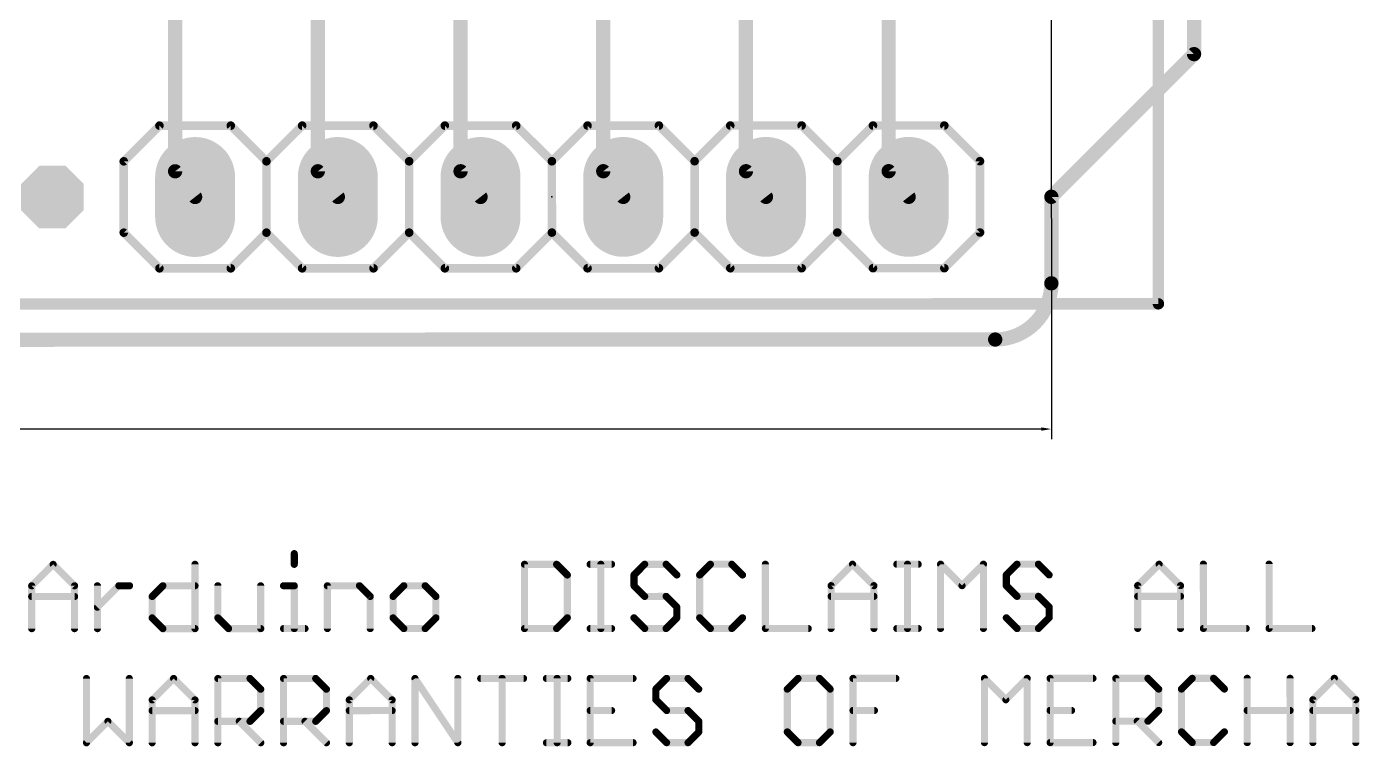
# Model space of a CAD drawing. Header units: millimetres. Extents: x -20 to 130, y -23 to 60.
# Drawn here: x 47.81 to 71.53, y -7.24 to 5.58 of the extents above; entities that cross this region are included whole.
import ezdxf

# ---------------------------------------------------------------- set-up
doc = ezdxf.new("R2010")
doc.units = ezdxf.units.MM
doc.header["$MEASUREMENT"] = 0
doc.layers.get('0').update_dxf_attribs({"linetype": 'CONTINUOUS'})
doc.layers.get('Defpoints').update_dxf_attribs({"linetype": 'CONTINUOUS'})
for name, color, linetype in [('1', 22, 'CONTINUOUS'), ('16', 175, 'CONTINUOUS'), ('17', 82, 'CONTINUOUS'), ('18', 2, 'CONTINUOUS'), ('20', 7, 'CONTINUOUS'), ('21', 253, 'CONTINUOUS'), ('23', 7, 'CONTINUOUS')]:
    doc.layers.add(name, color=color, linetype=linetype)
doc.dimstyles.get("Standard").update_dxf_attribs({"dimtxt": 0.18, "dimasz": 0.18, "dimexe": 0.18, "dimexo": 0.0625, "dimgap": 0.09, "dimtad": 0, "dimtih": 1, "dimtoh": 1, "dimdec": 4, "dimzin": 0, "dimdsep": 46, "dimtxsty": 'Standard', "dimcen": 0.09, "dimadec": 0, "dimazin": 0, "dimtfac": 1, "dimtdec": 4, "dimtofl": 0, "dimtmove": 0, "dimatfit": 3, "dimfxl": 1, "dimtolj": 1, "dimtzin": 0, "dimarcsym": 0})

# ---------------------------------------------------------------- blocks, each defined once
blk = doc.blocks.new('LONGP50')
at = {"const_width": 1}
blk.add_lwpolyline([(-0.25, 0), (0.25, 0)], dxfattribs=at)
at = {"const_width": 0.5}
for points in [[(-0.25, 0.25, 1), (-0.25, -0.25)], [(0.25, -0.25, 1), (0.25, 0.25)]]:
    blk.add_lwpolyline(points, format="xyb", dxfattribs=at)
blk = doc.blocks.new('OCTAGONV')
at = {"const_width": 0.5}
blk.add_lwpolyline([(-0.25, -0.1036), (-0.25, 0.1036), (-0.1036, 0.25), (0.1036, 0.25), (0.25, 0.1036), (0.25, -0.1036), (0.1036, -0.25), (-0.1036, -0.25), (-0.25, -0.1036), (-0.25, 0.1036)], dxfattribs=at)
blk = doc.blocks.new('*D36')
at = {"color": 0, "linetype": 'Continuous', "lineweight": -2, "transparency": 16777216}
for p, q in [((66.045, 7.563), (66.047, -1.768)), ((13.976, 2.474), (13.977, -1.777)), ((14.157, -1.597), (39.427, -1.593)), ((65.867, -1.588), (40.597, -1.593))]:
    blk.add_line(p, q, dxfattribs=at)
at = {"color": 0, "linetype": 'Continuous', "transparency": 16777216}
for points in [[(14.157, -1.567), (14.157, -1.627), (13.977, -1.597)], [(65.867, -1.558), (65.867, -1.618), (66.047, -1.588)]]:
    blk.add_solid(points, dxfattribs=at)
at = {"layer": 'Defpoints', "color": 0, "linetype": 'Continuous', "transparency": 16777216}
for p in [(66.045, 7.626), (13.976, 2.536), (13.977, -1.597)]:
    blk.add_point(p, dxfattribs=at)
at = {"color": 0, "linetype": 'Continuous', "transparency": 16777216, "insert": (40.012, -1.593), "char_height": 0.18, "attachment_point": 5}
blk.add_mtext('\\A1;52.0700', dxfattribs=at)

msp = doc.modelspace()

# ---------------------------------------------------------------- linework, layer by layer
at = {"layer": '1'}
for points, const_width in [([(67.94244, 52.7109), (67.95153, 0.6409)], 0.2032), ([(50.45052, 3.00004), (50.44891, 12.16944)], 0.254), ([(52.99052, 3.00049), (52.98891, 12.16989)], 0.254), ([(55.53052, 3.00093), (55.52891, 12.17033)], 0.254), ([(58.07052, 3.00137), (58.06891, 12.17077)], 0.254), ([(60.60891, 12.17122), (60.61052, 3.00182)], 0.254), ([(63.14991, 6.45666), (63.15052, 3.00226)], 0.254), ([(50.45052, 3.00004), (50.8062, 2.5429)], 0.254), ([(52.99052, 3.00049), (53.3462, 2.54335)], 0.254), ([(55.53052, 3.00093), (55.88619, 2.54379)], 0.254), ([(58.07052, 3.00137), (58.42619, 2.54423)], 0.254), ([(60.61052, 3.00182), (60.96619, 2.54468)], 0.254), ([(63.15052, 3.00226), (63.50619, 2.54512)], 0.254), ([(67.95153, 0.6409), (0.64153, 0.62915)], 0.2032), ([(52.5711, -3.80569), (52.57114, -3.99629)], 0.127), ([(47.8978, -4.3785), (48.27904, -3.99704)], 0.127), ([(48.27904, -3.99704), (48.6605, -4.37837)], 0.127), ([(50.80434, -3.9966), (50.80454, -5.1406)], 0.127), ([(57.24024, -3.99547), (56.66824, -3.99557)], 0.127), ([(56.66824, -3.99557), (56.66844, -5.13957)], 0.127), ([(57.43087, -4.18614), (57.24024, -3.99547)], 0.127), ([(57.83764, -3.99537), (58.21894, -3.9953)], 0.127), ([(58.02844, -5.13934), (58.02824, -3.99534)], 0.127), ([(58.80784, -3.9952), (58.61727, -4.18593)], 0.127), ([(59.18924, -3.99513), (58.80784, -3.9952)], 0.127), ([(59.37987, -4.1858), (59.18924, -3.99513)], 0.127), ([(59.97724, -3.995), (59.78667, -4.18573)], 0.127), ([(60.35864, -3.99493), (59.97724, -3.995)], 0.127), ([(60.54927, -4.1856), (60.35864, -3.99493)], 0.127), ([(60.95604, -3.99482), (60.95624, -5.13882)], 0.127), ([(62.1255, -4.37602), (62.50674, -3.99455)], 0.127), ([(62.50674, -3.99455), (62.8881, -4.37589)], 0.127), ([(63.29484, -3.99442), (63.67614, -3.99435)], 0.127), ([(63.48564, -5.13838), (63.48544, -3.99438)], 0.127), ([(64.07464, -5.13828), (64.07444, -3.99428)], 0.127), ([(64.07444, -3.99428), (64.4558, -4.37561)], 0.127), ([(64.4558, -4.37561), (64.83704, -3.99415)], 0.127), ([(64.83704, -3.99415), (64.83724, -5.13815)], 0.127), ([(65.43444, -3.99404), (65.24387, -4.18478)], 0.127), ([(65.81574, -3.99398), (65.43444, -3.99404)], 0.127), ([(66.00647, -4.18464), (65.81574, -3.99398)], 0.127), ([(67.5827, -4.37507), (67.96394, -3.9936)], 0.127), ([(67.96394, -3.9936), (68.3453, -4.37493)], 0.127), ([(68.75204, -3.99346), (68.75224, -5.13746)], 0.127), ([(69.92134, -3.99326), (69.92154, -5.13726)], 0.127), ([(57.431, -4.94874), (57.43087, -4.18614)], 0.127), ([(58.61727, -4.18593), (58.6173, -4.37663)], 0.127), ([(59.78667, -4.18573), (59.7868, -4.94833)], 0.127), ([(65.24387, -4.18478), (65.2439, -4.37548)], 0.127), ([(47.89794, -5.1411), (47.8978, -4.3785)], 0.127), ([(47.89784, -4.5691), (48.66054, -4.56897)], 0.127), ([(48.6605, -4.37837), (48.66064, -5.14097)], 0.127), ([(49.06734, -5.1409), (49.0672, -4.3783)], 0.127), ([(49.06727, -4.7596), (49.4485, -4.37823)], 0.127), ([(49.4485, -4.37823), (49.6392, -4.3782)], 0.127), ([(50.04174, -4.56873), (50.2324, -4.3781)], 0.127), ([(50.0418, -4.95003), (50.04174, -4.56873)], 0.127), ([(50.2324, -4.3781), (50.8044, -4.378)], 0.127), ([(51.2111, -4.37793), (51.2112, -4.94983)], 0.127), ([(51.97394, -5.14039), (51.9738, -4.37779)], 0.127), ([(52.3805, -4.37772), (52.5712, -4.37769)], 0.127), ([(52.5712, -4.37769), (52.57134, -5.14029)], 0.127), ([(53.1601, -4.37759), (53.7321, -4.37749)], 0.127), ([(53.16024, -5.14019), (53.1601, -4.37759)], 0.127), ([(53.7321, -4.37749), (53.92274, -4.56805)], 0.127), ([(53.92274, -4.56805), (53.92284, -5.14005)], 0.127), ([(54.5202, -4.37735), (54.32954, -4.56798)], 0.127), ([(54.32954, -4.56798), (54.3296, -4.94928)], 0.127), ([(54.9015, -4.37728), (54.5202, -4.37735)], 0.127), ([(55.09214, -4.56785), (54.9015, -4.37728)], 0.127), ([(55.0922, -4.94915), (55.09214, -4.56785)], 0.127), ([(58.6173, -4.37663), (58.80794, -4.5672)], 0.127), ([(58.80794, -4.5672), (59.18934, -4.56713)], 0.127), ([(59.18934, -4.56713), (59.37997, -4.7578)], 0.127), ([(62.12564, -5.13862), (62.1255, -4.37602)], 0.127), ([(62.12554, -4.56662), (62.88814, -4.56649)], 0.127), ([(62.8881, -4.37589), (62.88824, -5.13849)], 0.127), ([(65.2439, -4.37548), (65.43454, -4.56604)], 0.127), ([(65.43454, -4.56604), (65.81584, -4.56598)], 0.127), ([(65.81584, -4.56598), (66.00657, -4.75664)], 0.127), ([(67.58284, -5.13767), (67.5827, -4.37507)], 0.127), ([(67.58274, -4.56567), (68.34534, -4.56553)], 0.127), ([(68.3453, -4.37493), (68.34544, -5.13753)], 0.127), ([(59.37997, -4.7578), (59.38, -4.9484)], 0.127), ([(66.00657, -4.75664), (66.0066, -4.94724)], 0.127), ([(50.23254, -5.1407), (50.0418, -4.95003)], 0.127), ([(51.2112, -4.94983), (51.40194, -5.14049)], 0.127), ([(54.3296, -4.94928), (54.52034, -5.13995)], 0.127), ([(54.90164, -5.13988), (55.0922, -4.94915)], 0.127), ([(57.24044, -5.13947), (57.431, -4.94874)], 0.127), ([(58.80804, -5.1392), (58.6174, -4.94853)], 0.127), ([(59.38, -4.9484), (59.18944, -5.13913)], 0.127), ([(59.7868, -4.94833), (59.97744, -5.139)], 0.127), ([(60.35884, -5.13893), (60.5494, -4.9482)], 0.127), ([(65.43464, -5.13804), (65.244, -4.94738)], 0.127), ([(66.0066, -4.94724), (65.81594, -5.13798)], 0.127), ([(50.80454, -5.1406), (50.23254, -5.1407)], 0.127), ([(51.40194, -5.14049), (51.97394, -5.14039)], 0.127), ([(52.38064, -5.14032), (52.76194, -5.14025)], 0.127), ([(54.52034, -5.13995), (54.90164, -5.13988)], 0.127), ([(56.66844, -5.13957), (57.24044, -5.13947)], 0.127), ([(57.83784, -5.13937), (58.21914, -5.1393)], 0.127), ([(59.18944, -5.13913), (58.80804, -5.1392)], 0.127), ([(59.97744, -5.139), (60.35884, -5.13893)], 0.127), ([(60.95624, -5.13882), (61.71884, -5.13869)], 0.127), ([(63.29504, -5.13842), (63.67634, -5.13835)], 0.127), ([(65.81594, -5.13798), (65.43464, -5.13804)], 0.127), ([(68.75224, -5.13746), (69.51484, -5.13733)], 0.127), ([(69.92154, -5.13726), (70.68424, -5.13713)], 0.127), ([(48.87259, -6.02893), (48.87279, -7.17293)], 0.127), ([(49.63549, -7.1728), (49.63529, -6.0288)], 0.127), ([(50.04206, -6.41013), (50.42329, -6.02866)], 0.127), ([(50.42329, -6.02866), (50.80476, -6.41)], 0.127), ([(51.21139, -6.02853), (51.78339, -6.02843)], 0.127), ([(51.21159, -7.17253), (51.21139, -6.02853)], 0.127), ([(51.78339, -6.02843), (51.97412, -6.21909)], 0.127), ([(51.97412, -6.21909), (51.97419, -6.60039)], 0.127), ([(52.38079, -6.02832), (52.95279, -6.02822)], 0.127), ([(52.38099, -7.17232), (52.38079, -6.02832)], 0.127), ([(52.95279, -6.02822), (53.14342, -6.21889)], 0.127), ([(53.14342, -6.21889), (53.14349, -6.60019)], 0.127), ([(53.55026, -6.40952), (53.93149, -6.02805)], 0.127), ([(53.93149, -6.02805), (54.31286, -6.40938)], 0.127), ([(54.71979, -7.17191), (54.71959, -6.02791)], 0.127), ([(54.71959, -6.02791), (55.48239, -7.17178)], 0.127), ([(55.48239, -7.17178), (55.48219, -6.02778)], 0.127), ([(55.88899, -6.02771), (56.65159, -6.02758)], 0.127), ([(56.27049, -7.17164), (56.27029, -6.02764)], 0.127), ([(57.05839, -6.0275), (57.43969, -6.02744)], 0.127), ([(57.24919, -7.17147), (57.24899, -6.02747)], 0.127), ([(58.60059, -6.02724), (57.83799, -6.02737)], 0.127), ([(57.83799, -6.02737), (57.83819, -7.17137)], 0.127), ([(59.19799, -6.02713), (59.00742, -6.21786)], 0.127), ([(59.00742, -6.21786), (59.00746, -6.40856)], 0.127), ([(59.57939, -6.02706), (59.19799, -6.02713)], 0.127), ([(59.77002, -6.21773), (59.57939, -6.02706)], 0.127), ([(61.53679, -6.02672), (61.34622, -6.21746)], 0.127), ([(61.34622, -6.21746), (61.34636, -6.98006)], 0.127), ([(61.91819, -6.02666), (61.53679, -6.02672)], 0.127), ([(62.10882, -6.21732), (61.91819, -6.02666)], 0.127), ([(62.10896, -6.97992), (62.10882, -6.21732)], 0.127), ([(62.51559, -6.02655), (63.27819, -6.02642)], 0.127), ([(62.51579, -7.17055), (62.51559, -6.02655)], 0.127), ([(64.85459, -7.17014), (64.85439, -6.02614)], 0.127), ([(64.85439, -6.02614), (65.23576, -6.40748)], 0.127), ([(65.23576, -6.40748), (65.61699, -6.02601)], 0.127), ([(65.61699, -6.02601), (65.61719, -7.17001)], 0.127), ([(66.78639, -6.02581), (66.02379, -6.02594)], 0.127), ([(66.02379, -6.02594), (66.02399, -7.16994)], 0.127), ([(67.19319, -6.02574), (67.76509, -6.02564)], 0.127), ([(67.19339, -7.16974), (67.19319, -6.02574)], 0.127), ([(67.76509, -6.02564), (67.95582, -6.2163)], 0.127), ([(67.95582, -6.2163), (67.95589, -6.5976)], 0.127), ([(68.55319, -6.0255), (68.36262, -6.21623)], 0.127), ([(68.36262, -6.21623), (68.36276, -6.97883)], 0.127), ([(68.93449, -6.02543), (68.55319, -6.0255)], 0.127), ([(69.12522, -6.2161), (68.93449, -6.02543)], 0.127), ([(69.53219, -7.16933), (69.53199, -6.02533)], 0.127), ([(70.29459, -6.02519), (70.29479, -7.16919)], 0.127), ([(70.70136, -6.40652), (71.08269, -6.02506)], 0.127), ([(71.08269, -6.02506), (71.46406, -6.40639)], 0.127), ([(50.04219, -7.17273), (50.04206, -6.41013)], 0.127), ([(50.80476, -6.41), (50.80489, -7.1726)], 0.127), ([(53.55039, -7.17212), (53.55026, -6.40952)], 0.127), ([(54.31286, -6.40938), (54.31299, -7.17198)], 0.127), ([(59.00746, -6.40856), (59.19809, -6.59913)], 0.127), ([(70.70149, -7.16912), (70.70136, -6.40652)], 0.127), ([(71.46406, -6.40639), (71.46419, -7.16899)], 0.127), ([(50.04209, -6.60073), (50.80479, -6.6006)], 0.127), ([(51.97419, -6.60039), (51.78352, -6.79113)], 0.127), ([(53.14349, -6.60019), (52.95292, -6.79092)], 0.127), ([(53.55029, -6.60012), (54.31289, -6.59998)], 0.127), ([(57.83809, -6.59937), (58.21939, -6.5993)], 0.127), ([(59.19809, -6.59913), (59.57949, -6.59906)], 0.127), ([(59.57949, -6.59906), (59.77012, -6.78973)], 0.127), ([(62.51569, -6.59855), (62.89699, -6.59849)], 0.127), ([(66.02389, -6.59794), (66.40519, -6.59787)], 0.127), ([(67.95589, -6.5976), (67.76522, -6.78834)], 0.127), ([(69.53209, -6.59733), (70.29469, -6.59719)], 0.127), ([(70.70139, -6.59712), (71.46409, -6.59699)], 0.127), ([(48.87279, -7.17293), (49.25402, -6.79157)], 0.127), ([(49.25402, -6.79157), (49.63549, -7.1728)], 0.127), ([(51.78352, -6.79113), (51.21152, -6.79123)], 0.127), ([(51.59282, -6.79116), (51.97429, -7.17239)], 0.127), ([(52.95292, -6.79092), (52.38092, -6.79102)], 0.127), ([(52.76222, -6.79095), (53.14359, -7.17219)], 0.127), ([(59.77012, -6.78973), (59.77016, -6.98033)], 0.127), ([(67.76522, -6.78834), (67.19332, -6.78844)], 0.127), ([(67.57462, -6.78837), (67.95599, -7.1696)], 0.127), ([(57.05859, -7.1715), (57.43989, -7.17144)], 0.127), ([(57.83819, -7.17137), (58.60079, -7.17124)], 0.127), ([(59.19819, -7.17113), (59.00756, -6.98046)], 0.127), ([(59.57959, -7.17106), (59.19819, -7.17113)], 0.127), ([(59.77016, -6.98033), (59.57959, -7.17106)], 0.127), ([(61.34636, -6.98006), (61.53699, -7.17072)], 0.127), ([(61.53699, -7.17072), (61.91839, -7.17066)], 0.127), ([(61.91839, -7.17066), (62.10896, -6.97992)], 0.127), ([(66.02399, -7.16994), (66.78659, -7.16981)], 0.127), ([(68.36276, -6.97883), (68.55339, -7.1695)], 0.127), ([(68.55339, -7.1695), (68.93469, -7.16943)], 0.127), ([(68.93469, -7.16943), (69.12536, -6.9787)], 0.127)]:
    msp.add_lwpolyline(points, dxfattribs=dict(at, const_width=const_width))
for points, const_width in [([(50.50061, 3.03905, 1), (50.40042, 2.96103)], 0.127), ([(53.04061, 3.03949, 1), (52.94042, 2.96148)], 0.127), ([(55.58061, 3.03994, 1), (55.48042, 2.96192)], 0.127), ([(58.12061, 3.04038, 1), (58.02042, 2.96236)], 0.127), ([(60.66061, 3.04082, 1), (60.56042, 2.96281)], 0.127), ([(63.20061, 3.04127, 1), (63.10042, 2.96325)], 0.127), ([(50.38702, 3.00003, 1), (50.51402, 3.00005)], 0.127), ([(52.92702, 3.00047, 1), (53.05402, 3.0005)], 0.127), ([(55.46702, 3.00092, 1), (55.59402, 3.00094)], 0.127), ([(58.00702, 3.00136, 1), (58.13402, 3.00138)], 0.127), ([(60.54702, 3.0018, 1), (60.67402, 3.00183)], 0.127), ([(63.08702, 3.00225, 1), (63.21402, 3.00227)], 0.127), ([(50.7561, 2.5039, 1), (50.85629, 2.58191)], 0.127), ([(53.2961, 2.50434, 1), (53.39629, 2.58236)], 0.127), ([(55.8361, 2.50478, 1), (55.93629, 2.5828)], 0.127), ([(58.3761, 2.50523, 1), (58.47629, 2.58324)], 0.127), ([(60.9161, 2.50567, 1), (61.01629, 2.58369)], 0.127), ([(63.4561, 2.50611, 1), (63.55629, 2.58413)], 0.127), ([(67.95154, 0.5901, 1), (67.95152, 0.6917)], 0.1016), ([(67.90073, 0.64089, 1), (68.00233, 0.64091)], 0.1016), ([(52.6028, -3.80568, 1), (52.5393, -3.80569)], 0.0635), ([(48.30153, -3.97463, 1), (48.25664, -4.01954)], 0.0635), ([(48.30154, -4.01953, 1), (48.25663, -3.97464)], 0.0635), ([(50.83604, -3.99659, 1), (50.77254, -3.9966)], 0.0635), ([(52.53934, -3.99629, 1), (52.60284, -3.99628)], 0.0635), ([(56.69994, -3.99557, 1), (56.63644, -3.99558)], 0.0635), ([(56.66823, -3.96387, 1), (56.66824, -4.02737)], 0.0635), ([(57.26263, -3.97307, 1), (57.21774, -4.01798)], 0.0635), ([(57.24024, -4.02727, 1), (57.24023, -3.96377)], 0.0635), ([(57.83763, -3.96367, 1), (57.83764, -4.02717)], 0.0635), ([(58.06004, -3.99533, 1), (57.99654, -3.99534)], 0.0635), ([(58.21894, -4.0271, 1), (58.21893, -3.9636)], 0.0635), ([(58.80783, -3.9635, 1), (58.80784, -4.027)], 0.0635), ([(58.83034, -4.0177, 1), (58.78543, -3.9728)], 0.0635), ([(59.21163, -3.97273, 1), (59.16674, -4.01764)], 0.0635), ([(59.18924, -4.02693, 1), (59.18923, -3.96343)], 0.0635), ([(59.97723, -3.9633, 1), (59.97724, -4.0268)], 0.0635), ([(59.99974, -4.01749, 1), (59.95483, -3.9726)], 0.0635), ([(60.38103, -3.97252, 1), (60.33614, -4.01743)], 0.0635), ([(60.35864, -4.02673, 1), (60.35863, -3.96323)], 0.0635), ([(60.98774, -3.99482, 1), (60.92424, -3.99483)], 0.0635), ([(62.52913, -3.97215, 1), (62.48424, -4.01706)], 0.0635), ([(62.52914, -4.01705, 1), (62.48423, -3.97216)], 0.0635), ([(63.29483, -3.96272, 1), (63.29484, -4.02622)], 0.0635), ([(63.51724, -3.99438, 1), (63.45374, -3.99439)], 0.0635), ([(63.67614, -4.02615, 1), (63.67613, -3.96265)], 0.0635), ([(64.10614, -3.99427, 1), (64.04264, -3.99429)], 0.0635), ([(64.09683, -3.97188, 1), (64.05194, -4.01678)], 0.0635), ([(64.86884, -3.99414, 1), (64.80534, -3.99415)], 0.0635), ([(64.85954, -4.01664, 1), (64.81463, -3.97175)], 0.0635), ([(65.43443, -3.96234, 1), (65.43444, -4.02584)], 0.0635), ([(65.45694, -4.01654, 1), (65.41203, -3.97165)], 0.0635), ([(65.83823, -3.97157, 1), (65.79334, -4.01648)], 0.0635), ([(65.81574, -4.02578, 1), (65.81573, -3.96228)], 0.0635), ([(67.98633, -3.9712, 1), (67.94144, -4.01611)], 0.0635), ([(67.98634, -4.0161, 1), (67.94143, -3.97121)], 0.0635), ([(68.78374, -3.99346, 1), (68.72024, -3.99347)], 0.0635), ([(69.95314, -3.99325, 1), (69.88964, -3.99327)], 0.0635), ([(57.46267, -4.18613, 1), (57.39917, -4.18615)], 0.0635), ([(57.40847, -4.20854, 1), (57.45337, -4.16364)], 0.0635), ([(58.64897, -4.18593, 1), (58.58547, -4.18594)], 0.0635), ([(58.59477, -4.16344, 1), (58.63967, -4.20833)], 0.0635), ([(59.35747, -4.2082, 1), (59.40237, -4.1633)], 0.0635), ([(59.81837, -4.18572, 1), (59.75487, -4.18573)], 0.0635), ([(59.76417, -4.16323, 1), (59.80907, -4.20812)], 0.0635), ([(60.52687, -4.208, 1), (60.57177, -4.16309)], 0.0635), ([(65.27557, -4.18477, 1), (65.21207, -4.18478)], 0.0635), ([(65.22137, -4.16228, 1), (65.26627, -4.20717)], 0.0635), ([(65.98407, -4.20705, 1), (66.02897, -4.16214)], 0.0635), ([(47.89783, -4.5374, 1), (47.89784, -4.6009)], 0.0635), ([(47.9296, -4.3785, 1), (47.8661, -4.37851)], 0.0635), ([(47.8754, -4.35601, 1), (47.92031, -4.4009)], 0.0635), ([(48.6922, -4.37836, 1), (48.6287, -4.37838)], 0.0635), ([(48.63801, -4.40077, 1), (48.6829, -4.35587)], 0.0635), ([(48.66054, -4.60077, 1), (48.66053, -4.53727)], 0.0635), ([(49.099, -4.37829, 1), (49.0355, -4.3783)], 0.0635), ([(49.4485, -4.34643, 1), (49.44851, -4.40993)], 0.0635), ([(49.47101, -4.40063, 1), (49.4261, -4.35574)], 0.0635), ([(49.63921, -4.4099, 1), (49.6392, -4.3464)], 0.0635), ([(50.07354, -4.56872, 1), (50.01004, -4.56873)], 0.0635), ([(50.2324, -4.3463, 1), (50.23241, -4.4098)], 0.0635), ([(50.25481, -4.40049, 1), (50.2099, -4.3556)], 0.0635), ([(50.80441, -4.4097, 1), (50.8044, -4.3462)], 0.0635), ([(51.2429, -4.37792, 1), (51.1794, -4.37793)], 0.0635), ([(52.0055, -4.37779, 1), (51.942, -4.3778)], 0.0635), ([(52.3805, -4.34592, 1), (52.38051, -4.40942)], 0.0635), ([(52.6029, -4.37768, 1), (52.5394, -4.37769)], 0.0635), ([(52.57121, -4.40939, 1), (52.5712, -4.34589)], 0.0635), ([(53.1918, -4.37758, 1), (53.1283, -4.37759)], 0.0635), ([(53.1601, -4.34579, 1), (53.16011, -4.40929)], 0.0635), ([(53.7545, -4.35498, 1), (53.70961, -4.39989)], 0.0635), ([(53.73211, -4.40919, 1), (53.7321, -4.34569)], 0.0635), ([(53.95454, -4.56805, 1), (53.89104, -4.56806)], 0.0635), ([(54.36124, -4.56798, 1), (54.29774, -4.56799)], 0.0635), ([(54.5202, -4.34555, 1), (54.52021, -4.40905)], 0.0635), ([(54.54261, -4.39974, 1), (54.4977, -4.35485)], 0.0635), ([(54.9239, -4.35478, 1), (54.87901, -4.39969)], 0.0635), ([(54.90151, -4.40898, 1), (54.9015, -4.34548)], 0.0635), ([(55.12394, -4.56784, 1), (55.06044, -4.56785)], 0.0635), ([(58.6397, -4.35413, 1), (58.59481, -4.39904)], 0.0635), ([(58.5855, -4.37664, 1), (58.649, -4.37663)], 0.0635), ([(58.80793, -4.5355, 1), (58.80794, -4.599)], 0.0635), ([(59.21173, -4.54473, 1), (59.16684, -4.58964)], 0.0635), ([(59.18934, -4.59893, 1), (59.18933, -4.53543)], 0.0635), ([(62.1572, -4.37601, 1), (62.0937, -4.37603)], 0.0635), ([(62.103, -4.35352, 1), (62.14791, -4.39842)], 0.0635), ([(62.12553, -4.53492, 1), (62.12554, -4.59842)], 0.0635), ([(62.9199, -4.37588, 1), (62.8564, -4.37589)], 0.0635), ([(62.86571, -4.39829, 1), (62.9106, -4.35338)], 0.0635), ([(62.88814, -4.59829, 1), (62.88813, -4.53479)], 0.0635), ([(64.4333, -4.35312, 1), (64.47821, -4.39801)], 0.0635), ([(64.43331, -4.39802, 1), (64.4782, -4.35311)], 0.0635), ([(65.2663, -4.35297, 1), (65.22141, -4.39788)], 0.0635), ([(65.2121, -4.37548, 1), (65.2756, -4.37547)], 0.0635), ([(65.43453, -4.53434, 1), (65.43454, -4.59784)], 0.0635), ([(65.83833, -4.54357, 1), (65.79344, -4.58848)], 0.0635), ([(65.81584, -4.59778, 1), (65.81583, -4.53428)], 0.0635), ([(67.6144, -4.37506, 1), (67.5509, -4.37507)], 0.0635), ([(67.5602, -4.35257, 1), (67.60511, -4.39746)], 0.0635), ([(67.58273, -4.53397, 1), (67.58274, -4.59747)], 0.0635), ([(68.3771, -4.37493, 1), (68.3136, -4.37494)], 0.0635), ([(68.32291, -4.39734, 1), (68.3678, -4.35243)], 0.0635), ([(68.34534, -4.59733, 1), (68.34533, -4.53383)], 0.0635), ([(49.04487, -4.7371, 1), (49.08977, -4.782)], 0.0635), ([(50.01933, -4.54633, 1), (50.06424, -4.59123)], 0.0635), ([(53.90034, -4.59056, 1), (53.94523, -4.54565)], 0.0635), ([(54.30703, -4.54558, 1), (54.35194, -4.59048)], 0.0635), ([(55.06974, -4.59035, 1), (55.11463, -4.54544)], 0.0635), ([(58.78554, -4.5897, 1), (58.83043, -4.5448)], 0.0635), ([(59.41177, -4.75779, 1), (59.34827, -4.7578)], 0.0635), ([(59.35757, -4.7802, 1), (59.40247, -4.7353)], 0.0635), ([(65.41214, -4.58855, 1), (65.45703, -4.54364)], 0.0635), ([(66.03837, -4.75664, 1), (65.97487, -4.75665)], 0.0635), ([(65.98417, -4.77905, 1), (66.02907, -4.73414)], 0.0635), ([(50.0643, -4.92763, 1), (50.01941, -4.97253)], 0.0635), ([(50.0101, -4.95003, 1), (50.0736, -4.95002)], 0.0635), ([(51.2337, -4.92742, 1), (51.18871, -4.97233)], 0.0635), ([(51.1795, -4.94983, 1), (51.243, -4.94982)], 0.0635), ([(54.352, -4.92688, 1), (54.30711, -4.97178)], 0.0635), ([(54.2978, -4.94929, 1), (54.3613, -4.94928)], 0.0635), ([(55.0605, -4.94915, 1), (55.124, -4.94914)], 0.0635), ([(55.11471, -4.97164, 1), (55.0698, -4.92675)], 0.0635), ([(57.3993, -4.94875, 1), (57.4628, -4.94873)], 0.0635), ([(57.45351, -4.97124, 1), (57.4086, -4.92634)], 0.0635), ([(58.6398, -4.92613, 1), (58.59491, -4.97104)], 0.0635), ([(59.3483, -4.9484, 1), (59.4118, -4.94839)], 0.0635), ([(59.40251, -4.9709, 1), (59.3576, -4.926)], 0.0635), ([(59.8092, -4.92592, 1), (59.76431, -4.97083)], 0.0635), ([(59.755, -4.94833, 1), (59.8185, -4.94832)], 0.0635), ([(60.57191, -4.97069, 1), (60.527, -4.9258)], 0.0635), ([(65.2664, -4.92497, 1), (65.22151, -4.96988)], 0.0635), ([(65.9749, -4.94725, 1), (66.0384, -4.94724)], 0.0635), ([(66.02911, -4.96974, 1), (65.9842, -4.92485)], 0.0635), ([(47.86624, -5.14111, 1), (47.92974, -5.1411)], 0.0635), ([(48.62884, -5.14098, 1), (48.69234, -5.14096)], 0.0635), ([(49.03564, -5.1409, 1), (49.09914, -5.14089)], 0.0635), ([(50.23253, -5.109, 1), (50.23254, -5.1725)], 0.0635), ([(50.21004, -5.1632, 1), (50.25493, -5.11819)], 0.0635), ([(50.77274, -5.1406, 1), (50.83624, -5.14059)], 0.0635), ([(50.80454, -5.1724, 1), (50.80453, -5.1089)], 0.0635), ([(51.40193, -5.10879, 1), (51.40194, -5.17229)], 0.0635), ([(51.37944, -5.163, 1), (51.42433, -5.11799)], 0.0635), ([(51.94214, -5.1404, 1), (52.00564, -5.14039)], 0.0635), ([(51.97394, -5.17219, 1), (51.97393, -5.10869)], 0.0635), ([(52.38063, -5.10862, 1), (52.38064, -5.17212)], 0.0635), ([(52.53954, -5.14029, 1), (52.60304, -5.14028)], 0.0635), ([(52.76194, -5.17205, 1), (52.76193, -5.10855)], 0.0635), ([(53.12844, -5.14019, 1), (53.19194, -5.14018)], 0.0635), ([(53.89114, -5.14006, 1), (53.95464, -5.14005)], 0.0635), ([(54.52033, -5.10825, 1), (54.52034, -5.17175)], 0.0635), ([(54.49784, -5.16245, 1), (54.54273, -5.11744)], 0.0635), ([(54.87913, -5.11739, 1), (54.92404, -5.16238)], 0.0635), ([(54.90164, -5.17168, 1), (54.90163, -5.10818)], 0.0635), ([(56.63664, -5.13958, 1), (56.70014, -5.13957)], 0.0635), ([(56.66843, -5.10787, 1), (56.66844, -5.17137)], 0.0635), ([(57.21793, -5.11698, 1), (57.26284, -5.16197)], 0.0635), ([(57.24044, -5.17127, 1), (57.24043, -5.10777)], 0.0635), ([(57.83783, -5.10767, 1), (57.83784, -5.17117)], 0.0635), ([(57.99674, -5.13934, 1), (58.06024, -5.13933)], 0.0635), ([(58.21914, -5.1711, 1), (58.21913, -5.1076)], 0.0635), ([(58.80803, -5.1075, 1), (58.80804, -5.171)], 0.0635), ([(58.78564, -5.1617, 1), (58.83053, -5.1167)], 0.0635), ([(59.16693, -5.11664, 1), (59.21184, -5.16163)], 0.0635), ([(59.18944, -5.17093, 1), (59.18943, -5.10743)], 0.0635), ([(59.97743, -5.1073, 1), (59.97744, -5.1708)], 0.0635), ([(59.95504, -5.1615, 1), (59.99993, -5.11649)], 0.0635), ([(60.33633, -5.11643, 1), (60.38124, -5.16142)], 0.0635), ([(60.35884, -5.17073, 1), (60.35883, -5.10723)], 0.0635), ([(60.92444, -5.13883, 1), (60.98794, -5.13882)], 0.0635), ([(60.95623, -5.10712, 1), (60.95624, -5.17062)], 0.0635), ([(61.71884, -5.17049, 1), (61.71883, -5.10699)], 0.0635), ([(62.09384, -5.13863, 1), (62.15734, -5.13861)], 0.0635), ([(62.85654, -5.13849, 1), (62.92004, -5.13848)], 0.0635), ([(63.29503, -5.10672, 1), (63.29504, -5.17022)], 0.0635), ([(63.45394, -5.13839, 1), (63.51744, -5.13838)], 0.0635), ([(63.67634, -5.17015, 1), (63.67633, -5.10665)], 0.0635), ([(64.04284, -5.13829, 1), (64.10634, -5.13827)], 0.0635), ([(64.80554, -5.13815, 1), (64.86904, -5.13814)], 0.0635), ([(65.43463, -5.10634, 1), (65.43464, -5.16984)], 0.0635), ([(65.41224, -5.16055, 1), (65.45713, -5.11554)], 0.0635), ([(65.79353, -5.11548, 1), (65.83844, -5.16047)], 0.0635), ([(65.81594, -5.16978, 1), (65.81593, -5.10628)], 0.0635), ([(67.55104, -5.13767, 1), (67.61454, -5.13766)], 0.0635), ([(68.31374, -5.13754, 1), (68.37724, -5.13753)], 0.0635), ([(68.72044, -5.13747, 1), (68.78394, -5.13746)], 0.0635), ([(68.75223, -5.10576, 1), (68.75224, -5.16926)], 0.0635), ([(69.51484, -5.16913, 1), (69.51483, -5.10563)], 0.0635), ([(69.92153, -5.10556, 1), (69.92154, -5.16906)], 0.0635), ([(69.88984, -5.13727, 1), (69.95334, -5.13725)], 0.0635), ([(70.68424, -5.16893, 1), (70.68423, -5.10543)], 0.0635), ([(48.90439, -6.02893, 1), (48.84089, -6.02894)], 0.0635), ([(49.66699, -6.02879, 1), (49.60349, -6.02881)], 0.0635), ([(50.44579, -6.00626, 1), (50.40089, -6.05117)], 0.0635), ([(50.44579, -6.05116, 1), (50.40089, -6.00627)], 0.0635), ([(51.21139, -5.99683, 1), (51.2114, -6.06033)], 0.0635), ([(51.24319, -6.02852, 1), (51.17969, -6.02853)], 0.0635), ([(51.80579, -6.00602, 1), (51.76089, -6.05093)], 0.0635), ([(51.7834, -6.06023, 1), (51.78339, -5.99673)], 0.0635), ([(52.00582, -6.21909, 1), (51.94232, -6.2191)], 0.0635), ([(51.95163, -6.2415, 1), (51.99652, -6.19659)], 0.0635), ([(52.41249, -6.02832, 1), (52.34899, -6.02833)], 0.0635), ([(52.38079, -5.99662, 1), (52.3808, -6.06012)], 0.0635), ([(52.97519, -6.00582, 1), (52.93029, -6.05073)], 0.0635), ([(52.9528, -6.06002, 1), (52.95279, -5.99652)], 0.0635), ([(53.17522, -6.21888, 1), (53.11172, -6.21889)], 0.0635), ([(53.12103, -6.24129, 1), (53.16592, -6.19638)], 0.0635), ([(53.95399, -6.00565, 1), (53.90909, -6.05055)], 0.0635), ([(53.95399, -6.05055, 1), (53.90909, -6.00565)], 0.0635), ([(54.75129, -6.02791, 1), (54.68779, -6.02792)], 0.0635), ([(54.74599, -6.01031, 1), (54.69319, -6.04552)], 0.0635), ([(55.51399, -6.02777, 1), (55.45049, -6.02779)], 0.0635), ([(55.88899, -5.99601, 1), (55.889, -6.05951)], 0.0635), ([(56.30209, -6.02764, 1), (56.23859, -6.02765)], 0.0635), ([(56.6516, -6.05938, 1), (56.65159, -5.99588)], 0.0635), ([(57.05839, -5.9958, 1), (57.0584, -6.0593)], 0.0635), ([(57.28079, -6.02747, 1), (57.21729, -6.02748)], 0.0635), ([(57.4397, -6.05924, 1), (57.43969, -5.99574)], 0.0635), ([(57.86969, -6.02736, 1), (57.80619, -6.02737)], 0.0635), ([(57.83799, -5.99567, 1), (57.838, -6.05917)], 0.0635), ([(58.6006, -6.05904, 1), (58.60059, -5.99554)], 0.0635), ([(59.03912, -6.21786, 1), (58.97562, -6.21787)], 0.0635), ([(58.98492, -6.19537, 1), (59.02983, -6.24026)], 0.0635), ([(59.19799, -5.99543, 1), (59.198, -6.05893)], 0.0635), ([(59.22049, -6.04963, 1), (59.17559, -6.00474)], 0.0635), ([(59.60179, -6.00466, 1), (59.55689, -6.04957)], 0.0635), ([(59.5794, -6.05886, 1), (59.57939, -5.99536)], 0.0635), ([(59.74763, -6.24014, 1), (59.79252, -6.19523)], 0.0635), ([(61.37792, -6.21745, 1), (61.31442, -6.21746)], 0.0635), ([(61.32372, -6.19496, 1), (61.36863, -6.23985)], 0.0635), ([(61.53679, -5.99502, 1), (61.5368, -6.05852)], 0.0635), ([(61.55929, -6.04922, 1), (61.51439, -6.00433)], 0.0635), ([(61.94059, -6.00425, 1), (61.89569, -6.04916)], 0.0635), ([(61.9182, -6.05846, 1), (61.91819, -5.99496)], 0.0635), ([(62.14062, -6.21732, 1), (62.07712, -6.21733)], 0.0635), ([(62.08643, -6.23973, 1), (62.13132, -6.19482)], 0.0635), ([(62.54729, -6.02655, 1), (62.48379, -6.02656)], 0.0635), ([(62.51559, -5.99485, 1), (62.5156, -6.05835)], 0.0635), ([(63.2782, -6.05822, 1), (63.27819, -5.99472)], 0.0635), ([(64.88609, -6.02614, 1), (64.82259, -6.02615)], 0.0635), ([(64.87679, -6.00374, 1), (64.83189, -6.04865)], 0.0635), ([(65.64879, -6.02601, 1), (65.58529, -6.02602)], 0.0635), ([(65.63949, -6.04851, 1), (65.59459, -6.00361)], 0.0635), ([(66.05549, -6.02593, 1), (65.99199, -6.02595)], 0.0635), ([(66.02379, -5.99424, 1), (66.0238, -6.05774)], 0.0635), ([(66.7864, -6.05761, 1), (66.78639, -5.99411)], 0.0635), ([(67.22489, -6.02573, 1), (67.16139, -6.02574)], 0.0635), ([(67.19319, -5.99404, 1), (67.1932, -6.05754)], 0.0635), ([(67.78759, -6.00323, 1), (67.74269, -6.04814)], 0.0635), ([(67.7651, -6.05744, 1), (67.76509, -5.99394)], 0.0635), ([(67.98762, -6.2163, 1), (67.92412, -6.21631)], 0.0635), ([(67.93343, -6.23871, 1), (67.97832, -6.1938)], 0.0635), ([(68.39432, -6.21623, 1), (68.33082, -6.21624)], 0.0635), ([(68.34012, -6.19374, 1), (68.38503, -6.23863)], 0.0635), ([(68.55319, -5.9938, 1), (68.5532, -6.0573)], 0.0635), ([(68.57569, -6.04799, 1), (68.53079, -6.0031)], 0.0635), ([(68.95699, -6.00303, 1), (68.91209, -6.04794)], 0.0635), ([(68.9345, -6.05723, 1), (68.93449, -5.99373)], 0.0635), ([(69.10283, -6.2385, 1), (69.14772, -6.19359)], 0.0635), ([(69.56369, -6.02532, 1), (69.50019, -6.02533)], 0.0635), ([(70.32639, -6.02519, 1), (70.26289, -6.0252)], 0.0635), ([(71.10509, -6.00265, 1), (71.06019, -6.04756)], 0.0635), ([(71.10509, -6.04755, 1), (71.06019, -6.00266)], 0.0635), ([(50.07386, -6.41012, 1), (50.01036, -6.41013)], 0.0635), ([(50.01965, -6.38763, 1), (50.06456, -6.43253)], 0.0635), ([(50.83646, -6.40999, 1), (50.77296, -6.41)], 0.0635), ([(50.78226, -6.4324, 1), (50.82715, -6.38749)], 0.0635), ([(53.58196, -6.40951, 1), (53.51846, -6.40952)], 0.0635), ([(53.52775, -6.38702, 1), (53.57266, -6.43191)], 0.0635), ([(54.34466, -6.40938, 1), (54.28116, -6.40939)], 0.0635), ([(54.29046, -6.43179, 1), (54.33535, -6.38688)], 0.0635), ([(59.02985, -6.38606, 1), (58.98496, -6.43097)], 0.0635), ([(58.97566, -6.40857, 1), (59.03916, -6.40856)], 0.0635), ([(65.21325, -6.38498, 1), (65.25816, -6.42987)], 0.0635), ([(65.21326, -6.42988, 1), (65.25815, -6.38497)], 0.0635), ([(70.73316, -6.40652, 1), (70.66966, -6.40653)], 0.0635), ([(70.67895, -6.38403, 1), (70.72386, -6.42892)], 0.0635), ([(71.49576, -6.40638, 1), (71.43226, -6.4064)], 0.0635), ([(71.44156, -6.42879, 1), (71.48645, -6.38389)], 0.0635), ([(50.04209, -6.56903, 1), (50.0421, -6.63253)], 0.0635), ([(50.8048, -6.6324, 1), (50.80479, -6.5689)], 0.0635), ([(51.94239, -6.6004, 1), (52.00589, -6.60039)], 0.0635), ([(51.99659, -6.62289, 1), (51.95169, -6.578)], 0.0635), ([(53.11179, -6.60019, 1), (53.17529, -6.60018)], 0.0635), ([(53.16599, -6.62268, 1), (53.12109, -6.57779)], 0.0635), ([(53.55029, -6.56842, 1), (53.5503, -6.63192)], 0.0635), ([(54.3129, -6.63178, 1), (54.31289, -6.56828)], 0.0635), ([(57.83809, -6.56767, 1), (57.8381, -6.63117)], 0.0635), ([(58.2194, -6.6311, 1), (58.21939, -6.5676)], 0.0635), ([(59.19809, -6.56743, 1), (59.1981, -6.63093)], 0.0635), ([(59.17569, -6.62164, 1), (59.22059, -6.57673)], 0.0635), ([(59.60189, -6.57666, 1), (59.55699, -6.62157)], 0.0635), ([(59.5795, -6.63086, 1), (59.57949, -6.56736)], 0.0635), ([(62.51569, -6.56685, 1), (62.5157, -6.63035)], 0.0635), ([(62.897, -6.63029, 1), (62.89699, -6.56679)], 0.0635), ([(66.02389, -6.56624, 1), (66.0239, -6.62974)], 0.0635), ([(66.4052, -6.62967, 1), (66.40519, -6.56617)], 0.0635), ([(67.92419, -6.59761, 1), (67.98769, -6.5976)], 0.0635), ([(67.97839, -6.6201, 1), (67.93349, -6.57521)], 0.0635), ([(69.53209, -6.56563, 1), (69.5321, -6.62913)], 0.0635), ([(70.2947, -6.62899, 1), (70.29469, -6.56549)], 0.0635), ([(70.70139, -6.56542, 1), (70.7014, -6.62892)], 0.0635), ([(71.4641, -6.62879, 1), (71.46409, -6.56529)], 0.0635), ([(49.27652, -6.76906, 1), (49.23163, -6.81397)], 0.0635), ([(49.27653, -6.81396, 1), (49.23162, -6.76907)], 0.0635), ([(51.21152, -6.75943, 1), (51.21153, -6.82293)], 0.0635), ([(51.61532, -6.76865, 1), (51.57043, -6.81356)], 0.0635), ([(51.76102, -6.76863, 1), (51.80593, -6.81352)], 0.0635), ([(51.78353, -6.82283, 1), (51.78352, -6.75933)], 0.0635), ([(52.38092, -6.75922, 1), (52.38093, -6.82272)], 0.0635), ([(52.78472, -6.76845, 1), (52.73983, -6.81336)], 0.0635), ([(52.93042, -6.76843, 1), (52.97533, -6.81332)], 0.0635), ([(52.95293, -6.82262, 1), (52.95292, -6.75912)], 0.0635), ([(59.80192, -6.78973, 1), (59.73842, -6.78974)], 0.0635), ([(59.74773, -6.81214, 1), (59.79262, -6.76723)], 0.0635), ([(67.19332, -6.75664, 1), (67.19333, -6.82014)], 0.0635), ([(67.59702, -6.76587, 1), (67.55213, -6.81077)], 0.0635), ([(67.74282, -6.76584, 1), (67.78773, -6.81073)], 0.0635), ([(67.76523, -6.82004, 1), (67.76522, -6.75654)], 0.0635), ([(57.05859, -7.1398, 1), (57.0586, -7.2033)], 0.0635), ([(57.4399, -7.20324, 1), (57.43989, -7.13974)], 0.0635), ([(57.83819, -7.13967, 1), (57.8382, -7.20317)], 0.0635), ([(58.6008, -7.20304, 1), (58.60079, -7.13954)], 0.0635), ([(59.02995, -6.95806, 1), (58.98506, -7.00297)], 0.0635), ([(59.19819, -7.13943, 1), (59.1982, -7.20293)], 0.0635), ([(59.5796, -7.20286, 1), (59.57959, -7.13936)], 0.0635), ([(59.73846, -6.98034, 1), (59.80196, -6.98033)], 0.0635), ([(59.79266, -7.00283, 1), (59.74775, -6.95794)], 0.0635), ([(61.36875, -6.95765, 1), (61.32386, -7.00256)], 0.0635), ([(61.31456, -6.98006, 1), (61.37806, -6.98005)], 0.0635), ([(61.53699, -7.13902, 1), (61.537, -7.20252)], 0.0635), ([(61.9184, -7.20246, 1), (61.91839, -7.13896)], 0.0635), ([(62.07726, -6.97993, 1), (62.14076, -6.97992)], 0.0635), ([(62.13146, -7.00242, 1), (62.08655, -6.95753)], 0.0635), ([(66.02398, -7.13824, 1), (66.024, -7.20174)], 0.0635), ([(66.7866, -7.20161, 1), (66.78658, -7.13811)], 0.0635), ([(67.93359, -7.19211, 1), (67.97849, -7.1471)], 0.0635), ([(68.38515, -6.95643, 1), (68.34026, -7.00134)], 0.0635), ([(68.33096, -6.97884, 1), (68.39446, -6.97883)], 0.0635), ([(68.55338, -7.1378, 1), (68.5534, -7.2013)], 0.0635), ([(68.53099, -7.192, 1), (68.57589, -7.14699)], 0.0635), ([(68.91229, -7.14694, 1), (68.95719, -7.19193)], 0.0635), ([(68.9347, -7.20123, 1), (68.93468, -7.13773)], 0.0635), ([(69.14786, -7.00119, 1), (69.10295, -6.9563)], 0.0635), ([(48.85039, -7.15044, 1), (48.89529, -7.19543)], 0.0635), ([(48.84109, -7.17294, 1), (48.90459, -7.17293)], 0.0635), ([(49.60369, -7.17281, 1), (49.66719, -7.17279)], 0.0635), ([(49.61299, -7.1953, 1), (49.65789, -7.1503)], 0.0635), ([(50.01049, -7.17273, 1), (50.07399, -7.17272)], 0.0635), ([(50.77309, -7.1726, 1), (50.83659, -7.17259)], 0.0635), ([(51.17989, -7.17253, 1), (51.24339, -7.17252)], 0.0635), ([(51.95179, -7.1949, 1), (51.99669, -7.14989)], 0.0635), ([(52.34919, -7.17233, 1), (52.41269, -7.17232)], 0.0635), ([(53.12119, -7.19469, 1), (53.16609, -7.14968)], 0.0635), ([(53.51859, -7.17212, 1), (53.58209, -7.17211)], 0.0635), ([(54.28129, -7.17199, 1), (54.34479, -7.17198)], 0.0635), ([(54.68799, -7.17192, 1), (54.75149, -7.17191)], 0.0635), ([(55.45069, -7.17179, 1), (55.51419, -7.17177)], 0.0635), ([(55.45599, -7.18938, 1), (55.50889, -7.15418)], 0.0635), ([(56.23879, -7.17165, 1), (56.30229, -7.17164)], 0.0635), ([(57.21749, -7.17148, 1), (57.28099, -7.17147)], 0.0635), ([(57.80639, -7.17137, 1), (57.86989, -7.17136)], 0.0635), ([(59.17579, -7.19364, 1), (59.22069, -7.14863)], 0.0635), ([(59.55709, -7.14857, 1), (59.60199, -7.19356)], 0.0635), ([(61.51459, -7.19323, 1), (61.55949, -7.14822)], 0.0635), ([(61.89589, -7.14816, 1), (61.94079, -7.19315)], 0.0635), ([(62.48399, -7.17056, 1), (62.54749, -7.17055)], 0.0635), ([(64.82279, -7.17015, 1), (64.88629, -7.17014)], 0.0635), ([(65.58549, -7.17002, 1), (65.64899, -7.17001)], 0.0635), ([(65.99219, -7.16995, 1), (66.05569, -7.16993)], 0.0635), ([(67.16159, -7.16974, 1), (67.22509, -7.16973)], 0.0635), ([(69.50039, -7.16933, 1), (69.56389, -7.16932)], 0.0635), ([(70.26309, -7.1692, 1), (70.32659, -7.16919)], 0.0635), ([(70.66979, -7.16913, 1), (70.73329, -7.16912)], 0.0635), ([(71.43239, -7.169, 1), (71.49589, -7.16898)], 0.0635)]:
    msp.add_lwpolyline(points, format="xyb", dxfattribs=dict(at, const_width=const_width))
at = {"layer": '16', "const_width": 0.2032}
for points in [[(67.94248, 52.4569), (67.95153, 0.6409)], [(67.95153, 0.6409), (0.89553, 0.62919)]]:
    msp.add_lwpolyline(points, dxfattribs=at)
at = {"layer": '16', "const_width": 0.1016}
for points in [[(67.95154, 0.5901, 1), (67.95152, 0.6917)], [(67.90073, 0.64089, 1), (68.00233, 0.64091)]]:
    msp.add_lwpolyline(points, format="xyb", dxfattribs=at)
at = {"layer": '20', "const_width": 0.254}
for points in [[(68.58003, 37.85201), (68.58575, 5.08601)], [(68.58575, 5.08601), (66.04619, 2.54556)], [(66.04619, 2.54556), (66.04646, 1.00556)], [(65.04664, 0.00539), (1.00664, -0.00579)]]:
    msp.add_lwpolyline(points, dxfattribs=at)
at = {"layer": '20'}
for points, const_width in [([(68.52225, 5.086, 1), (68.64925, 5.08602)], 0.127), ([(68.63066, 5.04112, 1), (68.54084, 5.1309)], 0.127), ([(66.10969, 2.54558, 1), (65.98269, 2.54555)], 0.127), ([(66.00129, 2.59046, 1), (66.0911, 2.50067)], 0.127), ([(65.04664, 0.00539, 0.4142), (66.04646, 1.00556)], 0.254), ([(66.10996, 1.00558, 1), (65.98296, 1.00555)], 0.127), ([(65.98296, 1.00555, 1), (66.10996, 1.00558)], 0.127), ([(65.04663, 0.06889, 1), (65.04665, -0.05811)], 0.127), ([(65.04665, -0.05811, 1), (65.04663, 0.06889)], 0.127)]:
    msp.add_lwpolyline(points, format="xyb", dxfattribs=dict(at, const_width=const_width))
at = {"layer": '21', "const_width": 0.1524}
for points in [[(50.17097, 3.81279), (49.53608, 3.17768)], [(50.17097, 3.81279), (51.44097, 3.81302)], [(51.44097, 3.81302), (52.07608, 3.17813)], [(52.07608, 3.17813), (52.71097, 3.81324)], [(52.71097, 3.81324), (53.98097, 3.81346)], [(53.98097, 3.81346), (54.61608, 3.17857)], [(54.61608, 3.17857), (55.25097, 3.81368)], [(55.25097, 3.81368), (56.52097, 3.8139)], [(56.52097, 3.8139), (57.15608, 3.17901)], [(57.79097, 3.81412), (57.15608, 3.17901)], [(57.79097, 3.81412), (59.06097, 3.81434)], [(59.06097, 3.81434), (59.69608, 3.17946)], [(59.69608, 3.17946), (60.33097, 3.81457)], [(60.33097, 3.81457), (61.60097, 3.81479)], [(61.60097, 3.81479), (62.23608, 3.1799)], [(62.87097, 3.81501), (62.23608, 3.1799)], [(62.87097, 3.81501), (64.14097, 3.81523)], [(64.14097, 3.81523), (64.77608, 3.18034)], [(49.53608, 3.17768), (49.53631, 1.90768)], [(52.07608, 3.17813), (52.07631, 1.90813)], [(54.61608, 3.17857), (54.61631, 1.90857)], [(57.15608, 3.17901), (57.15631, 1.90901)], [(59.69608, 3.17946), (59.69631, 1.90946)], [(62.23608, 3.1799), (62.23631, 1.9099)], [(64.77608, 3.18034), (64.77631, 1.91034)], [(49.53631, 1.90768), (50.17142, 1.27279)], [(52.07631, 1.90813), (51.44142, 1.27302)], [(52.71142, 1.27324), (52.07631, 1.90813)], [(54.61631, 1.90857), (53.98142, 1.27346)], [(55.25142, 1.27368), (54.61631, 1.90857)], [(57.15631, 1.90901), (56.52142, 1.2739)], [(57.15631, 1.90901), (57.79142, 1.27412)], [(59.69631, 1.90946), (59.06142, 1.27435)], [(60.33142, 1.27457), (59.69631, 1.90946)], [(62.23631, 1.9099), (61.60142, 1.27479)], [(62.23631, 1.9099), (62.87142, 1.27501)], [(64.77631, 1.91034), (64.14142, 1.27523)], [(51.44142, 1.27302), (50.17142, 1.27279)], [(53.98142, 1.27346), (52.71142, 1.27324)], [(56.52142, 1.2739), (55.25142, 1.27368)], [(59.06142, 1.27435), (57.79142, 1.27412)], [(61.60142, 1.27479), (60.33142, 1.27457)], [(64.14142, 1.27523), (62.87142, 1.27501)]]:
    msp.add_lwpolyline(points, dxfattribs=at)
at = {"layer": '21', "const_width": 0.0762}
for points in [[(50.17097, 3.85089, 1), (50.17098, 3.77469)], [(50.19788, 3.7859, 1), (50.14407, 3.83969)], [(51.46787, 3.83992, 1), (51.41408, 3.78611)], [(51.44098, 3.77492, 1), (51.44097, 3.85112)], [(52.71097, 3.85134, 1), (52.71098, 3.77514)], [(52.73788, 3.78634, 1), (52.68407, 3.84013)], [(54.00787, 3.84036, 1), (53.95408, 3.78655)], [(53.98098, 3.77536, 1), (53.98097, 3.85156)], [(55.25097, 3.85178, 1), (55.25098, 3.77558)], [(55.27788, 3.78678, 1), (55.22407, 3.84058)], [(56.54787, 3.84081, 1), (56.49408, 3.787)], [(56.52098, 3.7758, 1), (56.52097, 3.852)], [(57.79097, 3.85222, 1), (57.79098, 3.77602)], [(57.81788, 3.78723, 1), (57.76407, 3.84102)], [(59.08787, 3.84125, 1), (59.03408, 3.78744)], [(59.06098, 3.77624, 1), (59.06097, 3.85244)], [(60.33097, 3.85267, 1), (60.33098, 3.77647)], [(60.35788, 3.78767, 1), (60.30407, 3.84146)], [(61.62787, 3.84169, 1), (61.57408, 3.78788)], [(61.60098, 3.77669, 1), (61.60097, 3.85289)], [(62.87097, 3.85311, 1), (62.87098, 3.77691)], [(62.89788, 3.78811, 1), (62.84407, 3.84191)], [(64.16787, 3.84214, 1), (64.11408, 3.78833)], [(64.14098, 3.77713, 1), (64.14097, 3.85333)], [(49.57418, 3.17769, 1), (49.49798, 3.17768)], [(49.50918, 3.20458, 1), (49.56299, 3.15079)], [(52.11418, 3.17813, 1), (52.03798, 3.17812)], [(52.04918, 3.20502, 1), (52.10299, 3.15123)], [(52.04919, 3.15122, 1), (52.10298, 3.20503)], [(54.65418, 3.17858, 1), (54.57798, 3.17856)], [(54.58918, 3.20546, 1), (54.64299, 3.15167)], [(54.58919, 3.15166, 1), (54.64298, 3.20547)], [(57.19418, 3.17902, 1), (57.11798, 3.17901)], [(57.12918, 3.20591, 1), (57.18299, 3.15212)], [(57.12919, 3.15211, 1), (57.18298, 3.20592)], [(59.73418, 3.17946, 1), (59.65798, 3.17945)], [(59.66918, 3.20635, 1), (59.72299, 3.15256)], [(59.66919, 3.15255, 1), (59.72298, 3.20636)], [(62.27418, 3.17991, 1), (62.19798, 3.17989)], [(62.20918, 3.20679, 1), (62.26299, 3.153)], [(62.20919, 3.15299, 1), (62.26298, 3.2068)], [(64.81418, 3.18035, 1), (64.73798, 3.18034)], [(64.74919, 3.15344, 1), (64.80298, 3.20725)], [(49.49821, 1.90768, 1), (49.57441, 1.90769)], [(49.5632, 1.93459, 1), (49.50941, 1.88078)], [(52.03821, 1.90812, 1), (52.11441, 1.90813)], [(52.1032, 1.93503, 1), (52.04941, 1.88122)], [(52.10321, 1.88123, 1), (52.0494, 1.93502)], [(54.57821, 1.90856, 1), (54.65441, 1.90858)], [(54.6432, 1.93547, 1), (54.58941, 1.88166)], [(54.64321, 1.88167, 1), (54.5894, 1.93546)], [(57.11821, 1.90901, 1), (57.19441, 1.90902)], [(57.1832, 1.93592, 1), (57.12941, 1.88211)], [(57.18321, 1.88212, 1), (57.1294, 1.93591)], [(59.65821, 1.90945, 1), (59.73441, 1.90946)], [(59.7232, 1.93636, 1), (59.66941, 1.88255)], [(59.72321, 1.88256, 1), (59.6694, 1.93635)], [(62.19821, 1.90989, 1), (62.27441, 1.90991)], [(62.2632, 1.9368, 1), (62.20941, 1.88299)], [(62.26321, 1.883, 1), (62.2094, 1.93679)], [(64.73821, 1.91034, 1), (64.81441, 1.91035)], [(64.80321, 1.88345, 1), (64.7494, 1.93724)], [(50.17141, 1.31089, 1), (50.17142, 1.23469)], [(50.14452, 1.24589, 1), (50.19831, 1.2997)], [(51.41451, 1.29991, 1), (51.46832, 1.24612)], [(51.44142, 1.23492, 1), (51.44141, 1.31112)], [(52.71141, 1.31134, 1), (52.71142, 1.23514)], [(52.68452, 1.24633, 1), (52.73831, 1.30014)], [(53.95451, 1.30035, 1), (54.00832, 1.24656)], [(53.98142, 1.23536, 1), (53.98141, 1.31156)], [(55.25141, 1.31178, 1), (55.25142, 1.23558)], [(55.22452, 1.24678, 1), (55.27831, 1.30058)], [(56.49451, 1.3008, 1), (56.54832, 1.24701)], [(56.52142, 1.2358, 1), (56.52141, 1.312)], [(57.79141, 1.31222, 1), (57.79142, 1.23602)], [(57.76452, 1.24722, 1), (57.81831, 1.30103)], [(59.03451, 1.30124, 1), (59.08832, 1.24745)], [(59.06142, 1.23625, 1), (59.06141, 1.31245)], [(60.33141, 1.31267, 1), (60.33142, 1.23647)], [(60.30452, 1.24766, 1), (60.35831, 1.30147)], [(61.57451, 1.30168, 1), (61.62832, 1.24789)], [(61.60142, 1.23669, 1), (61.60141, 1.31289)], [(62.87141, 1.31311, 1), (62.87142, 1.23691)], [(62.84452, 1.24811, 1), (62.89831, 1.30191)], [(64.11451, 1.30213, 1), (64.16832, 1.24834)], [(64.14142, 1.23713, 1), (64.14141, 1.31333)]]:
    msp.add_lwpolyline(points, format="xyb", dxfattribs=at)
at = {"layer": '23'}
msp.add_point((57.15619, 2.54401), dxfattribs=at)

# ---------------------------------------------------------------- block references
at = {"layer": '17', "xscale": 1.4224, "yscale": 1.4224, "rotation": 90.01}
for p in [(50.8062, 2.5429), (50.8062, 2.5429), (53.3462, 2.54335), (53.3462, 2.54335), (55.88619, 2.54379), (55.88619, 2.54379), (58.42619, 2.54423), (58.42619, 2.54423), (60.96619, 2.54468), (60.96619, 2.54468), (63.50619, 2.54512), (63.50619, 2.54512)]:
    msp.add_blockref('LONGP50', p, dxfattribs=at)
at = {"layer": '18', "xscale": 1.117599999999999, "yscale": 1.117599999999999, "rotation": 0.01}
msp.add_blockref('OCTAGONV', (48.2662, 2.54246), dxfattribs=at)
msp.add_blockref('OCTAGONV', (48.2662, 2.54246), dxfattribs=at)

# ---------------------------------------------------------------- dimensions: what is measured, and where the dimension line sits
at = {"linetype": 'Continuous'}
dim = msp.add_linear_dim(base=(13.97692, -1.59745), p1=(66.04531, 7.62556), p2=(13.9762, 2.53648), angle=0.01, dimstyle='Standard', dxfattribs=at)
dim.commit()
dim.dimension.update_dxf_attribs({"geometry": '*D36', "text_midpoint": (40.01192, -1.5929)})

doc.saveas('drawing.dxf')
